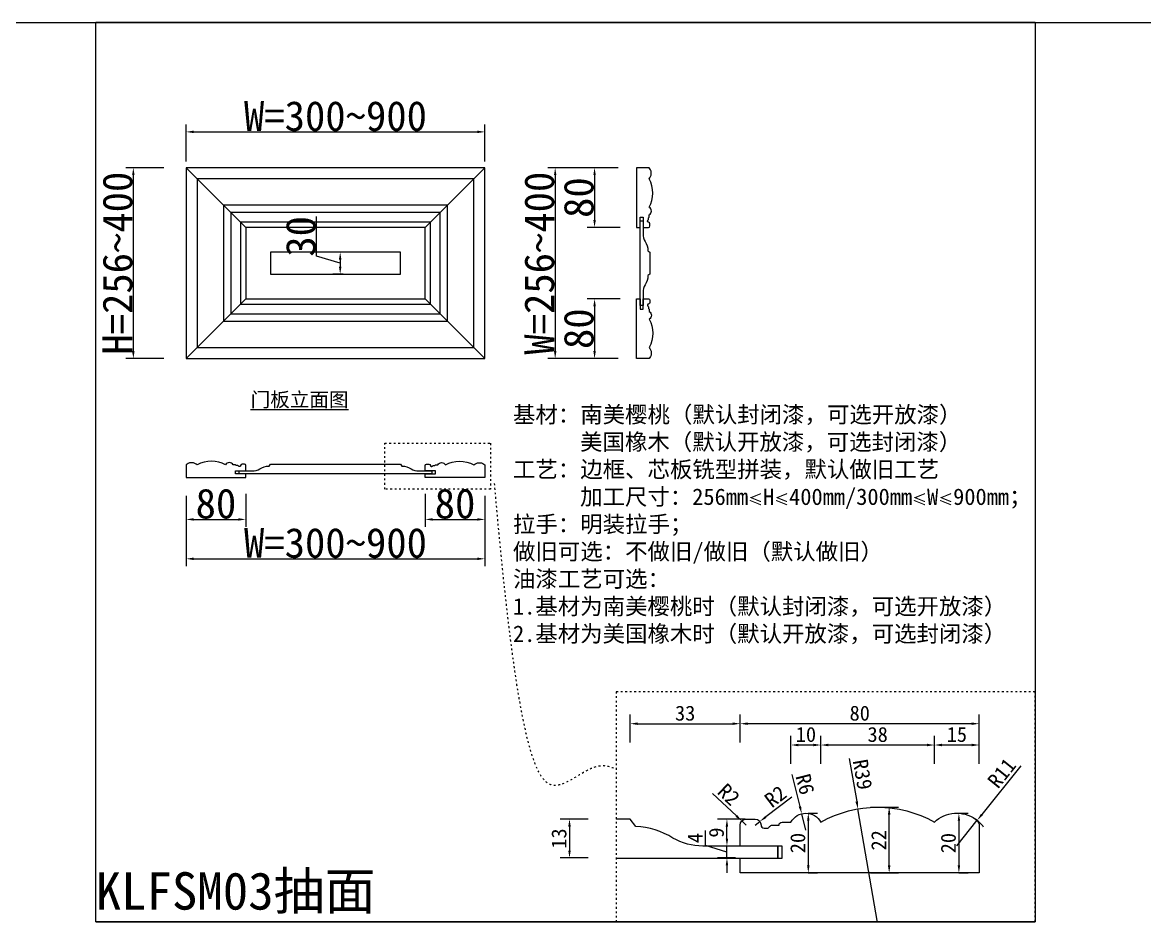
# Model space of a CAD drawing. Header units: millimetres. Extents: x 85186 to 129000, y -77269 to -36327.
# Drawn here: x 88322 to 89824, y -58719 to -57515 of the extents above; entities that cross this region are included whole.
import ezdxf

# ---------------------------------------------------------------- set-up
doc = ezdxf.new("R2010")
doc.units = ezdxf.units.MM
doc.linetypes.add('100', pattern=[30, 12, -18])
doc.layers.add('粗实线', color=7, linetype='Continuous')
doc.styles.add('KLF-1_宋体', font='SimSun.ttf')
doc.styles.get("Standard").update_dxf_attribs({"font": 'SimSun.ttf'})
doc.styles.add('ZB_宋体', font='SimSun.ttf')
doc.dimstyles.new('ZB16-1.0+4倍大样', dxfattribs={"dimscale": 10, "dimtxt": 2, "dimasz": 1, "dimexe": 1.25, "dimexo": 0.625, "dimgap": 0.4, "dimtad": 1, "dimdec": 1, "dimlfac": 0.25, "dimtxsty": 'Standard', "dimcen": 2.5, "dimclrd": 144, "dimclre": 144, "dimclrt": 4, "dimadec": 0, "dimazin": 0, "dimtfac": 1, "dimtdec": 1, "dimtmove": 1, "dimatfit": 3, "dimfxlon": 1, "dimarcsym": 0})
doc.dimstyles.new('客来福标注小', dxfattribs={"dimscale": 20, "dimtxt": 2, "dimasz": 0.5, "dimexe": 0.5, "dimexo": 0, "dimgap": 0.05, "dimtad": 1, "dimdec": 0, "dimzin": 0, "dimdsep": 46, "dimtxsty": 'Standard', "dimcen": 0, "dimclrd": 256, "dimclre": 256, "dimclrt": 256, "dimadec": 0, "dimazin": 0, "dimtfac": 1, "dimtdec": 0, "dimtofl": 0, "dimtmove": 1, "dimatfit": 3, "dimfxl": 2.2, "dimfxlon": 1, "dimtolj": 1, "dimtzin": 0, "dimarcsym": 0})

# ---------------------------------------------------------------- blocks, each defined once
blk = doc.blocks.new('*D2625')
at = {"lineweight": -2, "transparency": 16777216}
for p, q in [((88511.1, -57709.1), (88460.5, -57709.1)), ((88470.5, -57954.6), (88470.5, -57719.1)), ((88511.1, -57964.6), (88460.5, -57964.6))]:
    blk.add_line(p, q, dxfattribs=at)
at = {"transparency": 16777216}
for points in [[(88468.8, -57719.1), (88472.1, -57719.1), (88470.5, -57709.1)], [(88468.8, -57954.6), (88472.1, -57954.6), (88470.5, -57964.6)]]:
    blk.add_solid(points, dxfattribs=at)
at = {"layer": 'Defpoints', "color": 0, "transparency": 16777216}
for p in [(88470.5, -57709.1), (88511.1, -57709.1), (88511.1, -57964.6)]:
    blk.add_point(p, dxfattribs=at)
at = {"transparency": 16777216, "insert": (88449.5, -57836.9), "char_height": 40, "attachment_point": 5, "rotation": 90, "style": 'KLF-1_宋体'}
blk.add_mtext('\\A1;H=256~400', dxfattribs=at)
blk = doc.blocks.new('*D2626')
at = {"lineweight": -2, "transparency": 16777216}
for p, q in [((88541, -57700.6), (88541, -57651.2)), ((88551, -57661.2), (88931, -57661.2)), ((88941, -57700.6), (88941, -57651.2))]:
    blk.add_line(p, q, dxfattribs=at)
at = {"transparency": 16777216}
for points in [[(88551, -57659.5), (88551, -57662.8), (88541, -57661.2)], [(88931, -57659.5), (88931, -57662.8), (88941, -57661.2)]]:
    blk.add_solid(points, dxfattribs=at)
at = {"layer": 'Defpoints', "color": 0, "transparency": 16777216}
for p in [(88941, -57661.2), (88541, -57700.6), (88941, -57700.6)]:
    blk.add_point(p, dxfattribs=at)
at = {"transparency": 16777216, "insert": (88741, -57640.2), "char_height": 40, "attachment_point": 5, "style": 'KLF-1_宋体'}
blk.add_mtext('\\A1;W=300~900', dxfattribs=at)
blk = doc.blocks.new('*D2627')
at = {"lineweight": -2, "transparency": 16777216}
for p, q in [((88621, -58145.7), (88621, -58189.9)), ((88541, -58148.2), (88541, -58189.9)), ((88551, -58179.9), (88611, -58179.9))]:
    blk.add_line(p, q, dxfattribs=at)
at = {"transparency": 16777216}
for points in [[(88551, -58178.2), (88551, -58181.5), (88541, -58179.9)], [(88611, -58178.2), (88611, -58181.5), (88621, -58179.9)]]:
    blk.add_solid(points, dxfattribs=at)
at = {"layer": 'Defpoints', "color": 0, "transparency": 16777216}
for p in [(88621, -58145.7), (88541, -58148.2), (88621, -58179.9)]:
    blk.add_point(p, dxfattribs=at)
at = {"transparency": 16777216, "insert": (88581, -58158.9), "char_height": 40, "attachment_point": 5, "style": 'KLF-1_宋体'}
blk.add_mtext('\\A1;80', dxfattribs=at)
blk = doc.blocks.new('*D2628')
at = {"lineweight": -2, "transparency": 16777216}
for p, q in [((88861, -58145.7), (88861, -58189.9)), ((88941, -58148.2), (88941, -58189.9)), ((88871, -58179.9), (88931, -58179.9))]:
    blk.add_line(p, q, dxfattribs=at)
at = {"transparency": 16777216}
for points in [[(88871, -58178.2), (88871, -58181.5), (88861, -58179.9)], [(88931, -58178.2), (88931, -58181.5), (88941, -58179.9)]]:
    blk.add_solid(points, dxfattribs=at)
at = {"layer": 'Defpoints', "color": 0, "transparency": 16777216}
for p in [(88861, -58145.7), (88941, -58148.2), (88941, -58179.9)]:
    blk.add_point(p, dxfattribs=at)
at = {"transparency": 16777216, "insert": (88901, -58158.9), "char_height": 40, "attachment_point": 5, "style": 'KLF-1_宋体'}
blk.add_mtext('\\A1;80', dxfattribs=at)
blk = doc.blocks.new('*D2629')
at = {"lineweight": -2, "transparency": 16777216}
for p, q in [((88541, -58188.6), (88541, -58242.6)), ((88941, -58188.6), (88941, -58242.6)), ((88551, -58232.6), (88931, -58232.6))]:
    blk.add_line(p, q, dxfattribs=at)
at = {"transparency": 16777216}
for points in [[(88551, -58230.9), (88551, -58234.2), (88541, -58232.6)], [(88931, -58230.9), (88931, -58234.2), (88941, -58232.6)]]:
    blk.add_solid(points, dxfattribs=at)
at = {"layer": 'Defpoints', "color": 0, "transparency": 16777216}
for p in [(88541, -58163.1), (88941, -58163.1), (88941, -58232.6)]:
    blk.add_point(p, dxfattribs=at)
at = {"transparency": 16777216, "insert": (88741, -58211.6), "char_height": 40, "attachment_point": 5, "style": 'KLF-1_宋体'}
blk.add_mtext('\\A1;W=300~900', dxfattribs=at)
blk = doc.blocks.new('*D2630')
at = {"lineweight": -2, "transparency": 16777216}
for p, q in [((88715.8, -57827.4), (88715.8, -57774.5)), ((88747.3, -57836.9), (88715.8, -57827.4)), ((88751.3, -57822.1), (88737.3, -57822.1)), ((88747.3, -57832.1), (88747.3, -57841.6)), ((88751.3, -57851.6), (88737.3, -57851.6))]:
    blk.add_line(p, q, dxfattribs=at)
at = {"transparency": 16777216}
for points in [[(88745.6, -57832.1), (88749, -57832.1), (88747.3, -57822.1)], [(88745.6, -57841.6), (88749, -57841.6), (88747.3, -57851.6)]]:
    blk.add_solid(points, dxfattribs=at)
at = {"layer": 'Defpoints', "color": 0, "transparency": 16777216}
for p in [(88751.3, -57822.1), (88747.3, -57851.6), (88751.3, -57851.6)]:
    blk.add_point(p, dxfattribs=at)
at = {"transparency": 16777216, "insert": (88694.8, -57801), "char_height": 40, "attachment_point": 5, "rotation": 90}
blk.add_mtext('\\A1;30', dxfattribs=at)
blk = doc.blocks.new('*D2631')
at = {"lineweight": -2, "transparency": 16777216}
for p, q in [((89119.5, -57709.1), (89077.7, -57709.1)), ((89087.7, -57719.1), (89087.7, -57779.1)), ((89122, -57789.1), (89077.7, -57789.1))]:
    blk.add_line(p, q, dxfattribs=at)
at = {"transparency": 16777216}
for points in [[(89086.1, -57719.1), (89089.4, -57719.1), (89087.7, -57709.1)], [(89086.1, -57779.1), (89089.4, -57779.1), (89087.7, -57789.1)]]:
    blk.add_solid(points, dxfattribs=at)
at = {"layer": 'Defpoints', "color": 0, "transparency": 16777216}
for p in [(89119.5, -57709.1), (89087.7, -57789.1), (89122, -57789.1)]:
    blk.add_point(p, dxfattribs=at)
at = {"transparency": 16777216, "insert": (89066.7, -57749.1), "char_height": 40, "attachment_point": 5, "rotation": 90, "style": 'KLF-1_宋体'}
blk.add_mtext('\\A1;80', dxfattribs=at)
blk = doc.blocks.new('*D2632')
at = {"lineweight": -2, "transparency": 16777216}
for p, q in [((89122, -57884.6), (89077.7, -57884.6)), ((89087.7, -57894.6), (89087.7, -57954.6)), ((89119.5, -57964.6), (89077.7, -57964.6))]:
    blk.add_line(p, q, dxfattribs=at)
at = {"transparency": 16777216}
for points in [[(89086.1, -57894.6), (89089.4, -57894.6), (89087.7, -57884.6)], [(89086.1, -57954.6), (89089.4, -57954.6), (89087.7, -57964.6)]]:
    blk.add_solid(points, dxfattribs=at)
at = {"layer": 'Defpoints', "color": 0, "transparency": 16777216}
for p in [(89122, -57884.6), (89087.7, -57964.6), (89119.5, -57964.6)]:
    blk.add_point(p, dxfattribs=at)
at = {"transparency": 16777216, "insert": (89066.7, -57924.6), "char_height": 40, "attachment_point": 5, "rotation": 90, "style": 'KLF-1_宋体'}
blk.add_mtext('\\A1;80', dxfattribs=at)
blk = doc.blocks.new('*D2633')
at = {"lineweight": -2, "transparency": 16777216}
for p, q in [((89079, -57709.1), (89025, -57709.1)), ((89035, -57719.1), (89035, -57954.6)), ((89079, -57964.6), (89025, -57964.6))]:
    blk.add_line(p, q, dxfattribs=at)
at = {"transparency": 16777216}
for points in [[(89033.4, -57719.1), (89036.7, -57719.1), (89035, -57709.1)], [(89033.4, -57954.6), (89036.7, -57954.6), (89035, -57964.6)]]:
    blk.add_solid(points, dxfattribs=at)
at = {"layer": 'Defpoints', "color": 0, "transparency": 16777216}
for p in [(89104.5, -57709.1), (89035, -57964.6), (89104.5, -57964.6)]:
    blk.add_point(p, dxfattribs=at)
at = {"transparency": 16777216, "insert": (89014, -57836.9), "char_height": 40, "attachment_point": 5, "rotation": 90, "style": 'KLF-1_宋体'}
blk.add_mtext('\\A1;W=256~400', dxfattribs=at)
blk = doc.blocks.new('*D2656')
at = {"color": 144, "lineweight": -2, "transparency": 16777216}
for p, q in [((89079.2, -58581), (89041.7, -58581)), ((89054.2, -58591), (89054.2, -58623)), ((89079.2, -58633), (89041.7, -58633))]:
    blk.add_line(p, q, dxfattribs=at)
at = {"color": 144, "transparency": 16777216}
for points in [[(89052.5, -58591), (89055.9, -58591), (89054.2, -58581)], [(89052.5, -58623), (89055.9, -58623), (89054.2, -58633)]]:
    blk.add_solid(points, dxfattribs=at)
at = {"layer": 'Defpoints', "color": 0, "transparency": 16777216}
for p in [(89110.4, -58581), (89054.2, -58633), (89110.4, -58633)]:
    blk.add_point(p, dxfattribs=at)
at = {"color": 4, "transparency": 16777216, "insert": (89040.2, -58607), "char_height": 20, "attachment_point": 5, "rotation": 90}
blk.add_mtext('13', dxfattribs=at)
blk = doc.blocks.new('*D2657')
at = {"color": 144, "lineweight": -2, "transparency": 16777216}
for p, q in [((89282.6, -58478.3), (89282.6, -58440.8)), ((89602.6, -58478.3), (89602.6, -58440.8)), ((89592.6, -58453.3), (89292.6, -58453.3))]:
    blk.add_line(p, q, dxfattribs=at)
at = {"color": 144, "transparency": 16777216}
for points in [[(89292.6, -58451.6), (89292.6, -58454.9), (89282.6, -58453.3)], [(89592.6, -58451.6), (89592.6, -58454.9), (89602.6, -58453.3)]]:
    blk.add_solid(points, dxfattribs=at)
at = {"layer": 'Defpoints', "color": 0, "transparency": 16777216}
for p in [(89282.6, -58453.3), (89282.6, -58561.9), (89602.6, -58621.9)]:
    blk.add_point(p, dxfattribs=at)
at = {"color": 4, "transparency": 16777216, "insert": (89442.6, -58439.3), "char_height": 20, "attachment_point": 5}
blk.add_mtext('80', dxfattribs=at)
blk = doc.blocks.new('*D2658')
at = {"color": 144, "lineweight": -2, "transparency": 16777216}
for p, q in [((89457, -58565), (89494.5, -58565)), ((89482, -58643), (89482, -58575)), ((89457, -58653), (89494.5, -58653))]:
    blk.add_line(p, q, dxfattribs=at)
at = {"color": 144, "transparency": 16777216}
for points in [[(89480.3, -58575), (89483.7, -58575), (89482, -58565)], [(89480.3, -58643), (89483.7, -58643), (89482, -58653)]]:
    blk.add_solid(points, dxfattribs=at)
at = {"layer": 'Defpoints', "color": 0, "transparency": 16777216}
for p in [(89295.3, -58565), (89482, -58565), (89430.6, -58653)]:
    blk.add_point(p, dxfattribs=at)
at = {"color": 4, "transparency": 16777216, "insert": (89468, -58609.3), "char_height": 20, "attachment_point": 5, "rotation": 90}
blk.add_mtext('22', dxfattribs=at)
blk = doc.blocks.new('*D2659')
at = {"color": 144, "lineweight": -2, "transparency": 16777216}
for p, q in [((89135.4, -58478.3), (89135.4, -58440.8)), ((89282.6, -58478.3), (89282.6, -58440.8)), ((89145.4, -58453.3), (89272.6, -58453.3))]:
    blk.add_line(p, q, dxfattribs=at)
at = {"color": 144, "transparency": 16777216}
for points in [[(89145.4, -58451.6), (89145.4, -58454.9), (89135.4, -58453.3)], [(89272.6, -58451.6), (89272.6, -58454.9), (89282.6, -58453.3)]]:
    blk.add_solid(points, dxfattribs=at)
at = {"layer": 'Defpoints', "color": 0, "transparency": 16777216}
for p in [(89282.6, -58453.3), (89135.4, -58531.9), (89282.6, -58539.9)]:
    blk.add_point(p, dxfattribs=at)
at = {"color": 4, "transparency": 16777216, "insert": (89209, -58439.3), "char_height": 20, "attachment_point": 5}
blk.add_mtext('33', dxfattribs=at)
blk = doc.blocks.new('*D2660')
at = {"color": 144, "lineweight": -2, "transparency": 16777216}
for p, q in [((89236.4, -58616.5), (89236.4, -58596.2)), ((89264.9, -58607), (89264.9, -58597)), ((89264.9, -58625), (89236.4, -58616.5)), ((89276.5, -58617), (89252.4, -58617)), ((89264.9, -58633), (89264.9, -58617)), ((89264.9, -58633), (89264.9, -58617)), ((89276.3, -58633), (89252.4, -58633)), ((89264.9, -58643), (89264.9, -58653))]:
    blk.add_line(p, q, dxfattribs=at)
at = {"color": 144, "transparency": 16777216}
for points in [[(89263.2, -58607), (89266.5, -58607), (89264.9, -58617)], [(89263.2, -58643), (89266.5, -58643), (89264.9, -58633)]]:
    blk.add_solid(points, dxfattribs=at)
at = {"layer": 'Defpoints', "color": 0, "transparency": 16777216}
for p in [(89264.9, -58617), (89282.7, -58617), (89282.6, -58633)]:
    blk.add_point(p, dxfattribs=at)
at = {"color": 4, "transparency": 16777216, "insert": (89222.4, -58606.3), "char_height": 20, "attachment_point": 5, "rotation": 90}
blk.add_mtext('4', dxfattribs=at)
blk = doc.blocks.new('*D2661')
at = {"color": 144, "lineweight": -2, "transparency": 16777216}
for p, q in [((89289.9, -58581), (89252.4, -58581)), ((89264.9, -58607), (89264.9, -58591)), ((89289.9, -58617), (89252.4, -58617))]:
    blk.add_line(p, q, dxfattribs=at)
at = {"color": 144, "transparency": 16777216}
for points in [[(89263.2, -58591), (89266.5, -58591), (89264.9, -58581)], [(89263.2, -58607), (89266.5, -58607), (89264.9, -58617)]]:
    blk.add_solid(points, dxfattribs=at)
at = {"layer": 'Defpoints', "color": 0, "transparency": 16777216}
for p in [(89264.9, -58581), (89296.6, -58581), (89297.6, -58617)]:
    blk.add_point(p, dxfattribs=at)
at = {"color": 4, "transparency": 16777216, "insert": (89250.9, -58599), "char_height": 20, "attachment_point": 5, "rotation": 90}
blk.add_mtext('9', dxfattribs=at)
blk = doc.blocks.new('*D2662')
at = {"color": 144, "lineweight": -2, "transparency": 16777216}
for p, q in [((89542.6, -58506.8), (89542.6, -58469.3)), ((89602.6, -58506.8), (89602.6, -58469.3)), ((89592.6, -58481.8), (89552.6, -58481.8))]:
    blk.add_line(p, q, dxfattribs=at)
at = {"color": 144, "transparency": 16777216}
for points in [[(89552.6, -58480.1), (89552.6, -58483.5), (89542.6, -58481.8)], [(89592.6, -58480.1), (89592.6, -58483.5), (89602.6, -58481.8)]]:
    blk.add_solid(points, dxfattribs=at)
at = {"layer": 'Defpoints', "color": 0, "transparency": 16777216}
for p in [(89542.6, -58481.8), (89542.6, -58535.9), (89602.6, -58624.4)]:
    blk.add_point(p, dxfattribs=at)
at = {"color": 4, "transparency": 16777216, "insert": (89572.6, -58467.8), "char_height": 20, "attachment_point": 5}
blk.add_mtext('15', dxfattribs=at)
blk = doc.blocks.new('*D2663')
at = {"color": 144, "lineweight": -2, "transparency": 16777216}
for p, q in [((89390.6, -58506.8), (89390.6, -58469.3)), ((89542.6, -58506.8), (89542.6, -58469.3)), ((89532.6, -58481.8), (89400.6, -58481.8))]:
    blk.add_line(p, q, dxfattribs=at)
at = {"color": 144, "transparency": 16777216}
for points in [[(89400.6, -58480.1), (89400.6, -58483.5), (89390.6, -58481.8)], [(89532.6, -58480.1), (89532.6, -58483.5), (89542.6, -58481.8)]]:
    blk.add_solid(points, dxfattribs=at)
at = {"layer": 'Defpoints', "color": 0, "transparency": 16777216}
for p in [(89390.6, -58481.8), (89542.6, -58535.9), (89390.6, -58585)]:
    blk.add_point(p, dxfattribs=at)
at = {"color": 4, "transparency": 16777216, "insert": (89466.6, -58467.8), "char_height": 20, "attachment_point": 5}
blk.add_mtext('38', dxfattribs=at)
blk = doc.blocks.new('*D2664')
at = {"color": 144, "lineweight": -2, "transparency": 16777216}
for p, q in [((89350.6, -58506.8), (89350.6, -58469.3)), ((89390.6, -58506.8), (89390.6, -58469.3)), ((89380.6, -58481.8), (89360.6, -58481.8))]:
    blk.add_line(p, q, dxfattribs=at)
at = {"color": 144, "transparency": 16777216}
for points in [[(89360.6, -58480.1), (89360.6, -58483.5), (89350.6, -58481.8)], [(89380.6, -58480.1), (89380.6, -58483.5), (89390.6, -58481.8)]]:
    blk.add_solid(points, dxfattribs=at)
at = {"layer": 'Defpoints', "color": 0, "transparency": 16777216}
for p in [(89350.6, -58481.8), (89350.6, -58585), (89390.6, -58585)]:
    blk.add_point(p, dxfattribs=at)
at = {"color": 4, "transparency": 16777216, "insert": (89370.6, -58467.8), "char_height": 20, "attachment_point": 5}
blk.add_mtext('10', dxfattribs=at)
blk = doc.blocks.new('*D2665')
at = {"color": 144, "lineweight": -2, "transparency": 16777216}
for p, q in [((89575.3, -58573.2), (89587.8, -58573.2)), ((89575.3, -58583.2), (89575.3, -58643)), ((89575.3, -58653), (89587.8, -58653))]:
    blk.add_line(p, q, dxfattribs=at)
at = {"color": 144, "transparency": 16777216}
for points in [[(89573.7, -58583.2), (89577, -58583.2), (89575.3, -58573.2)], [(89573.7, -58643), (89577, -58643), (89575.3, -58653)]]:
    blk.add_solid(points, dxfattribs=at)
at = {"layer": 'Defpoints', "color": 0, "transparency": 16777216}
for p in [(89569.3, -58573.2), (89569.3, -58653), (89575.3, -58653)]:
    blk.add_point(p, dxfattribs=at)
at = {"color": 4, "transparency": 16777216, "insert": (89561.3, -58613.1), "char_height": 20, "attachment_point": 5, "rotation": 90}
blk.add_mtext('20', dxfattribs=at)
blk = doc.blocks.new('*D2666')
at = {"color": 144, "lineweight": -2, "transparency": 16777216}
for p, q in [((89373.8, -58573), (89386.3, -58573)), ((89373.8, -58583), (89373.8, -58643)), ((89373.8, -58653), (89386.3, -58653))]:
    blk.add_line(p, q, dxfattribs=at)
at = {"color": 144, "transparency": 16777216}
for points in [[(89372.1, -58583), (89375.4, -58583), (89373.8, -58573)], [(89372.1, -58643), (89375.4, -58643), (89373.8, -58653)]]:
    blk.add_solid(points, dxfattribs=at)
at = {"layer": 'Defpoints', "color": 0, "transparency": 16777216}
for p in [(89370.6, -58573), (89370.6, -58653), (89373.8, -58653)]:
    blk.add_point(p, dxfattribs=at)
at = {"color": 4, "transparency": 16777216, "insert": (89359.8, -58613), "char_height": 20, "attachment_point": 5, "rotation": 90}
blk.add_mtext('20', dxfattribs=at)
blk = doc.blocks.new('*D2667')
at = {"color": 144, "lineweight": -2, "transparency": 16777216}
for p, q in [((89658.3, -58509.6), (89606.1, -58574.8)), ((89572.6, -58616.6), (89599.8, -58582.6))]:
    blk.add_line(p, q, dxfattribs=at)
blk.add_arc((89572.6, -58616.6), 43.5, 34.8478, 55.1769, dxfattribs=at)
at = {"color": 144, "transparency": 16777216}
blk.add_solid([(89604.8, -58573.8), (89607.4, -58575.8), (89599.8, -58582.6)], dxfattribs=at)
at = {"layer": 'Defpoints', "color": 0, "transparency": 16777216}
for p in [(89599.8, -58582.6), (89572.6, -58616.6)]:
    blk.add_point(p, dxfattribs=at)
at = {"color": 4, "transparency": 16777216, "insert": (89632.6, -58519.2), "char_height": 20, "attachment_point": 5, "rotation": 51.3041}
blk.add_mtext('R11', dxfattribs=at)
blk = doc.blocks.new('*D2668')
at = {"color": 144, "lineweight": -2, "transparency": 16777216}
for p, q in [((89428.5, -58499.9), (89438.5, -58557.5)), ((89466.6, -58719.4), (89440.2, -58567.3))]:
    blk.add_line(p, q, dxfattribs=at)
at = {"color": 144, "transparency": 16777216}
blk.add_solid([(89440.1, -58557.2), (89436.8, -58557.7), (89440.2, -58567.3)], dxfattribs=at)
at = {"layer": 'Defpoints', "color": 0, "transparency": 16777216}
for p in [(89440.2, -58567.3), (89466.6, -58719.4)]:
    blk.add_point(p, dxfattribs=at)
at = {"color": 4, "transparency": 16777216, "insert": (89446.4, -58521.3), "char_height": 20, "attachment_point": 5, "rotation": 279.8522}
blk.add_mtext('R39', dxfattribs=at)
blk = doc.blocks.new('*D2669')
at = {"color": 144, "lineweight": -2, "transparency": 16777216}
for p, q in [((89351.6, -58521.2), (89362.5, -58564.1)), ((89370.6, -58595.7), (89365, -58573.7))]:
    blk.add_line(p, q, dxfattribs=at)
at = {"color": 144, "transparency": 16777216}
blk.add_solid([(89364.1, -58563.6), (89360.9, -58564.5), (89365, -58573.7)], dxfattribs=at)
at = {"layer": 'Defpoints', "color": 0, "transparency": 16777216}
for p in [(89365, -58573.7), (89370.6, -58595.7)]:
    blk.add_point(p, dxfattribs=at)
at = {"color": 4, "transparency": 16777216, "insert": (89369.4, -58534.3), "char_height": 20, "attachment_point": 5, "rotation": 284.3203}
blk.add_mtext('R6', dxfattribs=at)
blk = doc.blocks.new('*D2670')
at = {"color": 144, "lineweight": -2, "transparency": 16777216}
for p, q in [((89245.6, -58546.5), (89277.5, -58576.7)), ((89290.6, -58589), (89284.8, -58583.5))]:
    blk.add_line(p, q, dxfattribs=at)
at = {"color": 144, "transparency": 16777216}
blk.add_solid([(89278.6, -58575.5), (89276.4, -58577.9), (89284.8, -58583.5)], dxfattribs=at)
at = {"layer": 'Defpoints', "color": 0, "transparency": 16777216}
for p in [(89284.8, -58583.5), (89290.6, -58589)]:
    blk.add_point(p, dxfattribs=at)
at = {"color": 4, "transparency": 16777216, "insert": (89267.5, -58548), "char_height": 20, "attachment_point": 5, "rotation": 316.6628}
blk.add_mtext('R2', dxfattribs=at)
blk = doc.blocks.new('*D2671')
at = {"color": 144, "lineweight": -2, "transparency": 16777216}
for p, q in [((89351.8, -58551.4), (89316.9, -58578.1)), ((89302.6, -58589), (89308.9, -58584.2))]:
    blk.add_line(p, q, dxfattribs=at)
at = {"color": 144, "transparency": 16777216}
blk.add_solid([(89315.9, -58576.8), (89317.9, -58579.4), (89308.9, -58584.2)], dxfattribs=at)
at = {"layer": 'Defpoints', "color": 0, "transparency": 16777216}
for p in [(89302.6, -58589), (89308.9, -58584.2)]:
    blk.add_point(p, dxfattribs=at)
at = {"color": 4, "transparency": 16777216, "insert": (89329.8, -58550.6), "char_height": 20, "attachment_point": 5, "rotation": 37.3815}
blk.add_mtext('R2', dxfattribs=at)

msp = doc.modelspace()

# ---------------------------------------------------------------- linework, layer by layer
for p, q in [((85318.615, -57514.692), (128999.726, -57514.692)), ((89677.249, -57514.692), (88420.125, -57514.692)), ((88420.125, -57514.692), (89677.249, -57514.692)), ((88965.909, -57514.692), (88634.751, -57514.692)), ((89104.019, -57514.692), (88965.909, -57514.692)), ((88965.909, -57514.692), (89443.048, -57514.692)), ((89443.048, -57514.692), (89104.019, -57514.692)), ((89677.249, -57514.692), (89443.048, -57514.692)), ((89677.249, -57514.692), (89443.048, -57514.692)), ((88420.125, -58718.315), (89677.249, -58718.315))]:
    msp.add_line(p, q)
at = {"color": 0}
msp.add_line((88420.125, -58718.315), (88420.125, -57514.692), dxfattribs=at)
at = {"color": 3}
for q in [(88420.125, -57514.692), (89677.249, -58718.315)]:
    msp.add_line((89677.249, -57514.692), q, dxfattribs=at)
at = {"color": 2}
msp.add_line((89332.878, -58617.035), (89332.878, -58633.035), dxfattribs=at)
at = {"color": 0}
msp.add_lwpolyline([(88420.125, -57514.692), (89677.249, -57514.692), (89677.249, -58718.315), (88420.125, -58718.315)], close=True, dxfattribs=at)
for points in [[(88541.02, -57964.644), (88941.02, -57964.644), (88941.02, -57709.133), (88541.02, -57709.133)], [(88601.02, -57904.644), (88881.02, -57904.644), (88881.02, -57769.133), (88601.02, -57769.133)], [(88621.02, -57884.644), (88861.02, -57884.644), (88861.02, -57789.133), (88621.02, -57789.133)], [(88654.015, -57851.649), (88828.025, -57851.649), (88828.025, -57822.128), (88654.015, -57822.128)]]:
    msp.add_lwpolyline(points, close=True)
at = {"color": 250}
for points in [[(88621.02, -57789.133), (88541.02, -57709.133)], [(88861.02, -57789.133), (88941.02, -57709.133)], [(88621.02, -57884.644), (88541.02, -57964.644)], [(88941.02, -57964.644), (88861.02, -57884.644)]]:
    msp.add_lwpolyline(points, dxfattribs=at)
for points in [[(89158.014, -57709.133), (89143.72, -57709.133), (89143.72, -57789.133), (89148.72, -57789.133), (89148.72, -57775.133), (89152.72, -57775.133), (89152.72, -57789.133), (89159.72, -57789.133, 0.41421356), (89161.72, -57787.133), (89161.72, -57784.133, 0.41421356), (89159.72, -57782.133, -0.41421356), (89158.72, -57781.133), (89158.72, -57780.133, -0.26794919), (89159.22, -57779.267, 0.26794919), (89159.72, -57778.401), (89159.72, -57776.133), (89159.72, -57776.133, 0.41421356), (89160.72, -57775.133), (89160.72, -57772.133, 0.59959754), (89160.72, -57762.133, 0.26315789), (89160.72, -57724.133, 0.35608131), (89161.77, -57710.42, 0.24551648), (89159.307, -57709.133), (89143.72, -57709.133)], [(89148.72, -57780.133), (89152.72, -57780.133), (89152.72, -57797.825, 0.13154213), (89155.396, -57807.818, -0.13030537), (89159.22, -57820.253), (89161.72, -57822.128), (89161.72, -57851.649), (89159.22, -57853.524, -0.13030537), (89155.396, -57865.96, 0.13154213), (89152.72, -57875.952), (89152.72, -57893.644), (89148.72, -57893.644), (89148.72, -57780.133)], [(89158.014, -57964.644), (89143.72, -57964.644), (89143.72, -57884.644), (89148.72, -57884.644), (89148.72, -57898.644), (89152.72, -57898.644), (89152.72, -57884.644), (89159.72, -57884.644, -0.41421356), (89161.72, -57886.644), (89161.72, -57889.644, -0.41421356), (89159.72, -57891.644, 0.41421356), (89158.72, -57892.644), (89158.72, -57893.644, 0.26794919), (89159.22, -57894.51, -0.26794919), (89159.72, -57895.377), (89159.72, -57897.644), (89159.72, -57897.644, -0.41421356), (89160.72, -57898.644), (89160.72, -57901.644, -0.59959754), (89160.72, -57911.644, -0.26315789), (89160.72, -57949.644, -0.35608131), (89161.77, -57963.358, -0.24551648), (89159.307, -57964.644), (89143.72, -57964.644)], [(88541.02, -58109.601), (88541.02, -58123.895), (88621.02, -58123.895), (88621.02, -58118.895), (88607.02, -58118.895), (88607.02, -58114.895), (88621.02, -58114.895), (88621.02, -58107.895, 0.41421356), (88619.02, -58105.895), (88616.02, -58105.895, 0.41421356), (88614.02, -58107.895, -0.41421356), (88613.02, -58108.895), (88612.02, -58108.895, -0.26794919), (88611.154, -58108.395, 0.26794919), (88610.288, -58107.895), (88608.02, -58107.895), (88608.02, -58107.895, 0.41421356), (88607.02, -58106.895), (88604.02, -58106.895, 0.59959754), (88594.02, -58106.895, 0.26315789), (88556.02, -58106.895, 0.35608131), (88542.307, -58105.845, 0.24551648), (88541.02, -58108.308), (88541.02, -58123.895)], [(88612.02, -58118.895), (88612.02, -58114.895), (88629.712, -58114.895, 0.13154213), (88639.705, -58112.22, -0.13030537), (88652.14, -58108.395), (88654.015, -58105.895), (88828.025, -58105.895), (88829.9, -58108.395, -0.13030537), (88842.335, -58112.22, 0.13154213), (88852.327, -58114.895), (88870.02, -58114.895), (88870.02, -58118.895), (88612.02, -58118.895)], [(88941.02, -58109.601), (88941.02, -58123.895), (88861.02, -58123.895), (88861.02, -58118.895), (88875.02, -58118.895), (88875.02, -58114.895), (88861.02, -58114.895), (88861.02, -58107.895, -0.41421356), (88863.02, -58105.895), (88866.02, -58105.895, -0.41421356), (88868.02, -58107.895, 0.41421356), (88869.02, -58108.895), (88870.02, -58108.895, 0.26794919), (88870.886, -58108.395, -0.26794919), (88871.752, -58107.895), (88874.02, -58107.895), (88874.02, -58107.895, -0.41421356), (88875.02, -58106.895), (88878.02, -58106.895, -0.59959754), (88888.02, -58106.895, -0.26315789), (88926.02, -58106.895, -0.35608131), (88939.733, -58105.845, -0.24551648), (88941.02, -58108.308), (88941.02, -58123.895)]]:
    msp.add_lwpolyline(points, format="xyb")
for points in [[(88556.02, -57949.644), (88926.02, -57949.644), (88926.02, -57724.133), (88556.02, -57724.133)], [(88591.02, -57914.644), (88891.02, -57914.644), (88891.02, -57759.133), (88591.02, -57759.133)], [(88614.009, -57891.655), (88868.03, -57891.655), (88868.03, -57782.122), (88614.009, -57782.122)]]:
    msp.add_lwpolyline(points, close=True, dxfattribs=at)
for points in [[(89159.72, -57891.644), (89159.72, -57891.644)], [(89159.72, -57894.644), (89159.72, -57894.644)], [(88868.02, -58107.895), (88868.02, -58107.895)], [(88871.02, -58107.895), (88871.02, -58107.895)]]:
    msp.add_lwpolyline(points)
at = {"color": 251, "linetype": '100', "ltscale": 0.2}
for points in [[(88807.049, -58077.959), (88948.677, -58077.959), (88948.677, -58139.462), (88807.049, -58139.462)], [(89677.249, -58410.454), (89116.714, -58410.454), (89116.714, -58718.315), (89677.249, -58718.315)]]:
    msp.add_lwpolyline(points, close=True, dxfattribs=at)
at = {"color": 2}
for points in [[(89602.591, -58595.86), (89602.591, -58653.035), (89282.591, -58653.035), (89282.591, -58633.035), (89338.591, -58633.035), (89338.591, -58617.035), (89282.591, -58617.035), (89282.591, -58589.035, -0.41421356), (89290.591, -58581.035), (89302.591, -58581.035, -0.41421356), (89310.591, -58589.035, 0.41421356), (89314.591, -58593.035), (89318.591, -58593.035, 0.26794919), (89322.056, -58591.035, -0.26794919), (89325.52, -58589.035), (89334.591, -58589.035), (89334.591, -58589.035, -0.41421356), (89338.591, -58585.035), (89350.591, -58585.035, -0.59959754), (89390.591, -58585.035, -0.26315789), (89542.591, -58585.035, -0.35608131), (89597.444, -58580.837, -0.24551648), (89602.591, -58590.688), (89602.591, -58653.035)], [(89116.714, -58633.035), (89332.878, -58633.035), (89332.878, -58617.035), (89232.589, -58617.035, -0.13154213), (89192.619, -58606.335, 0.13030537), (89142.878, -58591.035), (89135.378, -58581.035), (89116.714, -58581.035)]]:
    msp.add_lwpolyline(points, format="xyb", dxfattribs=at)
at = {"color": 251, "linetype": '100', "ltscale": 0.2}
msp.add_open_spline([(88953.401, -58131.799), (88986.006, -58505.203), (89025.268, -58563.579), (89084.828, -58503.905), (89109.626, -58510.67), (89116.714, -58514.347)], degree=3, knots=[0, 0, 0, 0, 104.12393614, 163.86704004, 188.21827368, 188.21827368, 188.21827368, 188.21827368], dxfattribs=at)

# ---------------------------------------------------------------- texts
at = {"lineweight": 25, "attachment_point": 1}
for s, insert, char_height, width, style in [('基材：南美樱桃（默认封闭漆，可选开放漆）\\P      美国橡木（默认开放漆，可选封闭漆）\\P工艺：边框、芯板铣型拼装，默认做旧工艺\\P      加工尺寸：256mm{\\H0.6667x;≤}H{\\H0.6667x;≤}400mm/300mm{\\H0.6667x;≤\\H1.5x;W\\H0.6667x;≤\\H1.5x;900mm}；\\P拉手：明装拉手；\\P做旧可选：不做旧/做旧（默认做旧）\\P油漆工艺可选：\\P1.基材为南美樱桃时（默认封闭漆，可选开放漆）\\P2.基材为美国橡木时（默认开放漆，可选封闭漆）', (88978.569, -58028.46), 22, 722.3022, 'ZB_宋体'), ('KLFSM03抽面', (88420.125, -58652.114), 50, 6766.6201, 'KLF-1_宋体')]:
    msp.add_mtext(s, dxfattribs=dict(at, insert=insert, char_height=char_height, width=width, style=style))
at = {"layer": '粗实线', "insert": (88627.491, -58009.864), "char_height": 19.2, "width": 164.2076, "attachment_point": 1}
msp.add_mtext('{\\L门板立面图}', dxfattribs=at)

# ---------------------------------------------------------------- dimensions: what is measured, and where the dimension line sits
at = {"color": 0}
dim = msp.add_linear_dim(base=(88941.02, -57661.159), p1=(88541.02, -57700.623), p2=(88941.02, -57700.623), text='W=300~900', dimstyle='客来福标注小', override={"dimtxsty": 'KLF-1_宋体'}, dxfattribs=at)
dim.commit()
dim.dimension.update_dxf_attribs({"geometry": '*D2626', "text_midpoint": (88741.02, -57640.159)})
for base, p1, p2, angle, text, picture, middle in [((88470.454, -57709.133), (88511.13, -57964.644), (88511.13, -57709.133), 90, 'H=256~400', '*D2625', (88470.454, -57836.889)), ((89035.033, -57964.644), (89104.532, -57709.133), (89104.532, -57964.644), 270, 'W=256~400', '*D2633', (89035.033, -57836.889))]:
    dim = msp.add_linear_dim(base=base, p1=p1, p2=p2, angle=angle, text=text, dimstyle='客来福标注小', override={"dimtxsty": 'KLF-1_宋体'}, dxfattribs=at)
    dim.commit()
    dim.dimension.update_dxf_attribs({"geometry": picture, "text_midpoint": middle, "dimtype": 160})
for base, p1, p2, picture, middle in [((89087.742, -57789.133), (89119.461, -57709.133), (89121.961, -57789.133), '*D2631', (89066.742, -57749.133)), ((89087.742, -57964.644), (89121.961, -57884.644), (89119.461, -57964.644), '*D2632', (89066.742, -57924.644))]:
    dim = msp.add_linear_dim(base=base, p1=p1, p2=p2, angle=270, dimstyle='客来福标注小', override={"dimtxsty": 'KLF-1_宋体'}, dxfattribs=at)
    dim.commit()
    dim.dimension.update_dxf_attribs({"geometry": picture, "text_midpoint": middle})
dim = msp.add_linear_dim(base=(88747.291, -57851.649), p1=(88751.301, -57822.128), p2=(88751.301, -57851.649), angle=90, dimstyle='客来福标注小', dxfattribs=at)
dim.commit()
dim.dimension.update_dxf_attribs({"geometry": '*D2630', "text_midpoint": (88694.791, -57826.439)})
for base, p1, p2, picture, middle in [((88621.02, -58179.873), (88541.02, -58148.154), (88621.02, -58145.654), '*D2627', (88581.02, -58158.873)), ((88941.02, -58179.873), (88861.02, -58145.654), (88941.02, -58148.154), '*D2628', (88901.02, -58158.873))]:
    dim = msp.add_linear_dim(base=base, p1=p1, p2=p2, dimstyle='客来福标注小', override={"dimtxsty": 'KLF-1_宋体'}, dxfattribs=at)
    dim.commit()
    dim.dimension.update_dxf_attribs({"geometry": picture, "text_midpoint": middle})
dim = msp.add_linear_dim(base=(88941.02, -58232.582), p1=(88541.02, -58163.084), p2=(88941.02, -58163.084), text='W=300~900', dimstyle='客来福标注小', override={"dimtxsty": 'KLF-1_宋体'}, dxfattribs=at)
dim.commit()
dim.dimension.update_dxf_attribs({"geometry": '*D2629', "text_midpoint": (88741.02, -58232.582), "dimtype": 160})
at = {"color": 2}
dim = msp.add_linear_dim(base=(89282.591, -58453.273), p1=(89135.378, -58531.896), p2=(89282.591, -58539.896), text='33', dimstyle='ZB16-1.0+4倍大样', dxfattribs=at)
dim.commit()
dim.dimension.update_dxf_attribs({"geometry": '*D2659', "text_midpoint": (89208.985, -58439.273)})
for base, p1, p2, angle, picture, middle in [((89282.591, -58453.273), (89602.591, -58621.862), (89282.591, -58561.895), 180, '*D2657', (89442.591, -58439.273)), ((89264.864, -58581.035), (89297.617, -58617.035), (89296.591, -58581.035), 90, '*D2661', (89250.864, -58599.035)), ((89264.864, -58617.035), (89282.591, -58633.035), (89282.733, -58617.035), 90, '*D2660', (89222.364, -58612.485))]:
    dim = msp.add_linear_dim(base=base, p1=p1, p2=p2, angle=angle, dimstyle='ZB16-1.0+4倍大样', dxfattribs=at)
    dim.commit()
    dim.dimension.update_dxf_attribs({"geometry": picture, "text_midpoint": middle})
for base, p1, p2, picture, middle in [((89350.591, -58481.807), (89390.591, -58585.035), (89350.591, -58585.035), '*D2664', (89370.591, -58467.807)), ((89390.591, -58481.807), (89542.591, -58535.896), (89390.591, -58585.035), '*D2663', (89466.591, -58467.807)), ((89542.591, -58481.807), (89602.591, -58624.447), (89542.591, -58535.896), '*D2662', (89572.591, -58467.807))]:
    dim = msp.add_linear_dim(base=base, p1=p1, p2=p2, dimstyle='ZB16-1.0+4倍大样', dxfattribs=at)
    dim.commit()
    dim.dimension.update_dxf_attribs({"geometry": picture, "text_midpoint": middle})
for center, mpoint, text, picture, middle in [((89466.591, -58719.435), (89440.172, -58567.312), 'R39', '*D2668', (89446.399, -58521.346)), ((89370.591, -58595.717), (89364.983, -58573.748), 'R6', '*D2669', (89369.365, -58534.31))]:
    dim = msp.add_radius_dim(center=center, mpoint=mpoint, text=text, dimstyle='ZB16-1.0+4倍大样', dxfattribs=at)
    dim.commit()
    dim.dimension.update_dxf_attribs({"geometry": picture, "text_midpoint": middle})
dim = msp.add_radius_dim(center=(89572.591, -58616.565), mpoint=(89599.8, -58582.597), text='R11', dimstyle='ZB16-1.0+4倍大样', dxfattribs=at)
dim.commit()
dim.dimension.update_dxf_attribs({"geometry": '*D2667', "text_midpoint": (89643.562, -58527.966), "dimtype": 164})
for center, mpoint, picture, middle in [((89290.591, -58589.035), (89284.773, -58583.545), '*D2670', (89267.498, -58547.997)), ((89302.591, -58589.035), (89308.948, -58584.178), '*D2671', (89329.818, -58550.614))]:
    dim = msp.add_radius_dim(center=center, mpoint=mpoint, dimstyle='ZB16-1.0+4倍大样', dxfattribs=at)
    dim.commit()
    dim.dimension.update_dxf_attribs({"geometry": picture, "text_midpoint": middle})
dim = msp.add_linear_dim(base=(89481.99, -58565.037), p1=(89430.555, -58653.035), p2=(89295.349, -58565.037), angle=90, dimstyle='ZB16-1.0+4倍大样', override={"dimdec": 0}, dxfattribs=at)
dim.commit()
dim.dimension.update_dxf_attribs({"geometry": '*D2658', "text_midpoint": (89481.99, -58609.322), "dimtype": 160})
dim = msp.add_linear_dim(base=(89054.209, -58633.035), p1=(89110.405, -58581.035), p2=(89110.405, -58633.035), angle=90, dimstyle='ZB16-1.0+4倍大样', dxfattribs=at)
dim.commit()
dim.dimension.update_dxf_attribs({"geometry": '*D2656', "text_midpoint": (89054.209, -58607.035), "dimtype": 160})
for base, p1, p2, picture, middle in [((89373.778, -58653.035), (89370.591, -58573.043), (89370.591, -58653.035), '*D2666', (89359.778, -58613.039)), ((89575.339, -58653.035), (89569.27, -58573.17), (89569.27, -58653.035), '*D2665', (89561.339, -58613.103))]:
    dim = msp.add_linear_dim(base=base, p1=p1, p2=p2, angle=90, dimstyle='ZB16-1.0+4倍大样', override={"dimdec": 0}, dxfattribs=at)
    dim.commit()
    dim.dimension.update_dxf_attribs({"geometry": picture, "text_midpoint": middle})

doc.saveas('drawing.dxf')
